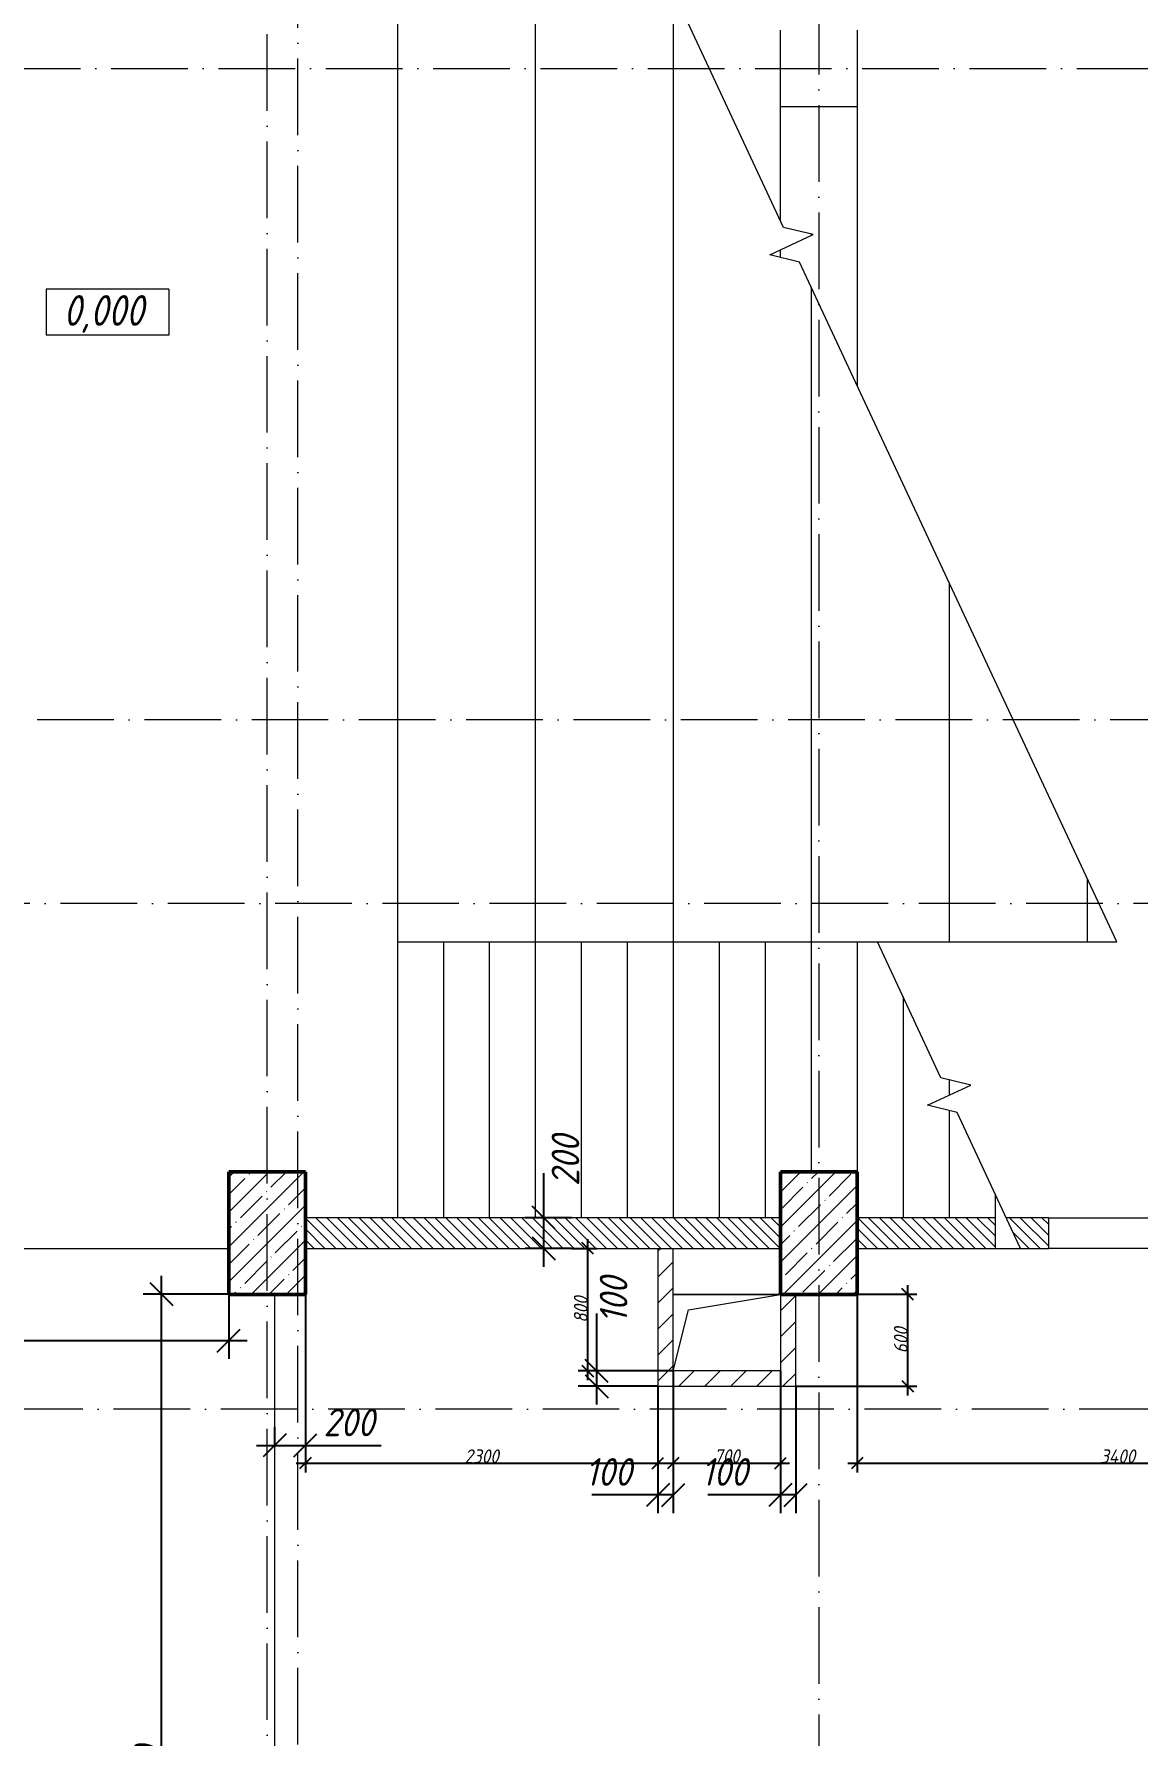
# Model space of a CAD drawing. Header units: millimetres. Extents: x -401725 to 250493, y 305116 to 802890.
# Drawn here: x -166871 to -159668, y 615866 to 626973 of the extents above; entities that cross this region are included whole.
import ezdxf

# ---------------------------------------------------------------- set-up
doc = ezdxf.new("R2010")
doc.units = ezdxf.units.MM
doc.linetypes.add('50_200_ШТРИХ_1Т_ш5_п1_п1_', pattern=[700, 500, -100, 0, -100])
for name, color, linetype, lineweight in [('A-____-____-DIMS', 7, 'Continuous', 9), ('A-FLOR-____-OTLN', 7, 'Continuous', 9), ('A-GENM-____-OTLN', 7, 'Continuous', 9), ('A-WALL-____-OTLN', 7, 'Continuous', 9), ('G-____-____-DIMS', 7, 'Continuous', 9), ('S-COLS-____-MCUT', 7, 'Continuous', 50), ('S-COLS-____-OTLN', 7, 'Continuous', 9), ('S-GRID-____-OTLN-1', 7, '50_200_ШТРИХ_1Т_ш5_п1_п1_', 9), ('S-STRS-____-MBND', 7, 'Continuous', 9), ('S-STRS-____-OTLN-1', 7, 'Continuous', 9)]:
    doc.layers.add(name, color=color, linetype=linetype, lineweight=lineweight)
for name, color, linetype, lineweight, true_color in [('A-WALL-____-MCUT-4', 7, 'Continuous', 13, 0x000000), ('A-WALL-____-PATT-3', 9, 'Continuous', 9, 0x808080), ('A-WALL-____-PATT-5', 7, 'Continuous', 9, 0x000000), ('A-WALL-FNSH-MCUT-2', 7, 'Continuous', 13, 0x000000), ('I-WALL-____-OTLN-1', 7, 'Continuous', 9, 0x000000)]:
    doc.layers.add(name, color=color, linetype=linetype, lineweight=lineweight, true_color=true_color)
doc.styles.add('ISOCPEUR_I_10', font='isocpeui.ttf', dxfattribs={"width": 0.9, "height": 180})
doc.styles.add('ISOCPEUR_I_14', font='isocpeui.ttf', dxfattribs={"width": 0.9, "height": 180})
doc.styles.add('ISOCPEUR_I_2', font='isocpeui.ttf', dxfattribs={"width": 0.85, "height": 2.3})
doc.styles.add('ISOCPEUR_I_7', font='isocpeui.ttf', dxfattribs={"width": 0.9, "height": 90})
doc.dimstyles.new('ISO-1_8_0_9К_СРЕДНИЙ_Кладочные_2', dxfattribs={"dimscale": 304.8, "dimtxt": 89.638306, "dimasz": 0.246063, "dimexe": 0.19685, "dimexo": 0, "dimgap": 0, "dimtad": 1, "dimdec": 3, "dimrnd": 0.001, "dimdsep": 46, "dimtxsty": 'ISOCPEUR_I_7', "dimblk1": 'OBLIQUE', "dimblk2": 'OBLIQUE', "dimsah": 1, "dimcen": 0.09, "dimdle": 0.19685, "dimazin": 0, "dimtfac": 1, "dimtdec": 4, "dimtix": 1, "dimtmove": 1, "dimatfit": 3, "dimfxl": 1, "dimtvp": 1, "dimtolj": 1, "dimtzin": 0, "dimarcsym": 2})
doc.dimstyles.new('ISO-1_8_0_9К_СРЕДНИЙ_Кладочные_3', dxfattribs={"dimscale": 304.8, "dimtxt": 179.276612, "dimasz": 0.492126, "dimexe": 0.393701, "dimexo": 0, "dimgap": 0, "dimtad": 1, "dimdec": 3, "dimrnd": 0.001, "dimdsep": 46, "dimtxsty": 'ISOCPEUR_I_10', "dimblk1": 'OBLIQUE', "dimblk2": 'OBLIQUE', "dimsah": 1, "dimcen": 0.09, "dimdle": 0.393701, "dimazin": 0, "dimtfac": 1, "dimtdec": 4, "dimtix": 1, "dimtmove": 0, "dimatfit": 3, "dimfxl": 1, "dimtvp": 1, "dimtolj": 1, "dimtzin": 0, "dimarcsym": 2})
doc.dimstyles.new('ISO-1_8_0_9К_СРЕДНИЙ_Кладочные_8', dxfattribs={"dimscale": 304.8, "dimtxt": 179.276612, "dimasz": 0.492126, "dimexe": 0.393701, "dimexo": 0, "dimgap": 0, "dimtad": 1, "dimdec": 3, "dimrnd": 0.001, "dimdsep": 46, "dimtxsty": 'ISOCPEUR_I_14', "dimblk1": 'OBLIQUE', "dimblk2": 'OBLIQUE', "dimsah": 1, "dimcen": 0.09, "dimdle": 0.393701, "dimazin": 0, "dimtfac": 1, "dimtdec": 4, "dimtix": 1, "dimtmove": 0, "dimatfit": 3, "dimfxl": 1, "dimtvp": 1, "dimtolj": 1, "dimtzin": 0, "dimarcsym": 2})
pattern_1 = [(45, (-175000.74, 544716.51), (-84.85281, 84.85281), [])]
pattern_2 = [(135, (-175000.736, 544716.51), (-35.35534, -35.35534), [])]

# ---------------------------------------------------------------- blocks, each defined once
blk = doc.blocks.new('BSC_Колонна _Прямоугольная - 500х800-V22-АР1_Кладочный план 1 этажа в осях 1-64_Ю-ЯЯ')
at = {"layer": 'S-COLS-____-OTLN'}
h = blk.add_hatch(dxfattribs=at)
h.set_pattern_fill('FP_17', color=256, style=0, pattern_type=2)
h.set_pattern_definition([(45, (-9650, -74431.04), (-114.04925, 114.04925), []), (45, (-9535.95, -74431.04), (-114.04925, 114.04925), [201.613, -40.323, 3.353, -36.97])])
h.paths.add_polyline_path([(-250, -400), (250, -400), (250, 400), (-250, 400)], flags=0)
at = {"layer": 'S-COLS-____-MCUT'}
for p, q in [((250, 400), (-250, 400)), ((-250, 400), (-250, -400)), ((250, -400), (250, 400)), ((-250, -400), (250, -400))]:
    blk.add_line(p, q, dxfattribs=at)
blk = doc.blocks.new('BSC_Колонна _Прямоугольная - 500х500-28077331-АР1_Кладочный план 1 этажа в осях 1-64_Ю-ЯЯ')
at = {"layer": 'S-COLS-____-OTLN'}
for p, q in [((-250, -250), (-250, 250)), ((250, 250), (250, -250))]:
    blk.add_line(p, q, dxfattribs=at)
blk = doc.blocks.new('BSC_Колонна _Прямоугольная - 500х800-V79-АР1_Кладочный план 1 этажа в осях 1-64_Ю-ЯЯ')
at = {"layer": 'S-COLS-____-OTLN'}
h = blk.add_hatch(dxfattribs=at)
h.set_pattern_fill('FP_80', color=256, style=0, pattern_type=2)
h.set_pattern_definition([(45, (-13250, -74431.04), (-114.04925, 114.04925), []), (45, (-13135.95, -74431.04), (-114.04925, 114.04925), [201.613, -40.323, 3.353, -36.97])])
h.paths.add_polyline_path([(-250, -400), (250, -400), (250, 400), (-250, 400)], flags=0)
at = {"layer": 'S-COLS-____-MCUT'}
for p, q in [((250, 400), (-250, 400)), ((-250, 400), (-250, -400)), ((250, -400), (250, 400)), ((-250, -400), (250, -400))]:
    blk.add_line(p, q, dxfattribs=at)
blk = doc.blocks.new('AR_Отверстие прямоугольное _в плите_ - AR_Отверстие прямоугольное _в плите_-30553029-АР1_Кладочный план 1 этажа в осях 1-64_Ю-ЯЯ')
at = {"layer": 'A-GENM-____-OTLN'}
for p, q in [((350, 250), (-350, 250)), ((-250, 150), (350, 250)), ((-350, -250), (-250, 150))]:
    blk.add_line(p, q, dxfattribs=at)
blk = doc.blocks.new('_Oblique')
at = {"color": 0, "linetype": 'ByBlock', "lineweight": -2}
blk.add_line((-0.5, -0.5), (0.5, 0.5), dxfattribs=at)
blk = doc.blocks.new('*D12212')
at = {"layer": 'A-____-____-DIMS', "color": 0, "lineweight": -2, "transparency": 16777216}
for p, q in [((-165101, 618748), (-165101, 617642)), ((-165301, 617753), (-165301, 617882)), ((-165421, 617762), (-165101, 617762)), ((-165101, 617762), (-164607, 617762))]:
    blk.add_line(p, q, dxfattribs=at)
at = {"layer": 'Defpoints', "color": 0, "transparency": 16777216}
for p in [(-165101, 618748), (-165101, 617762), (-165301, 617753)]:
    blk.add_point(p, dxfattribs=at)
at = {"layer": 'A-____-____-DIMS', "color": 0, "lineweight": -2, "transparency": 16777216, "xscale": 150, "yscale": 150, "zscale": 150, "rotation": 180}
blk.add_blockref('_Oblique', (-165301, 617762), dxfattribs=at)
at = {"layer": 'A-____-____-DIMS', "color": 0, "lineweight": -2, "transparency": 16777216, "xscale": 150, "yscale": 150, "zscale": 150}
blk.add_blockref('_Oblique', (-165101, 617762), dxfattribs=at)
at = {"layer": 'A-____-____-DIMS', "color": 0, "transparency": 16777216, "insert": (-164983, 618002), "char_height": 180, "width": 409.58, "attachment_point": 1, "line_spacing_factor": 1.149209, "style": 'ISOCPEUR_I_10'}
blk.add_mtext('\\A1;200', dxfattribs=at)
blk = doc.blocks.new('*D12213')
at = {"layer": 'A-____-____-DIMS', "color": 0, "lineweight": -2, "transparency": 16777216}
for p, q in [((-165101, 618748), (-165101, 617586)), ((-162801, 618148), (-162801, 617586)), ((-165161, 617646), (-162741, 617646))]:
    blk.add_line(p, q, dxfattribs=at)
at = {"layer": 'Defpoints', "color": 0, "transparency": 16777216}
for p in [(-165101, 618748), (-162801, 618148), (-162801, 617646)]:
    blk.add_point(p, dxfattribs=at)
at = {"layer": 'A-____-____-DIMS', "color": 0, "lineweight": -2, "transparency": 16777216, "xscale": 75, "yscale": 75, "zscale": 75, "rotation": 180}
blk.add_blockref('_Oblique', (-165101, 617646), dxfattribs=at)
at = {"layer": 'A-____-____-DIMS', "color": 0, "lineweight": -2, "transparency": 16777216, "xscale": 75, "yscale": 75, "zscale": 75}
blk.add_blockref('_Oblique', (-162801, 617646), dxfattribs=at)
at = {"layer": 'A-____-____-DIMS', "color": 0, "transparency": 16777216, "insert": (-163951, 617691), "char_height": 90, "width": 546.1, "attachment_point": 5, "style": 'ISOCPEUR_I_7'}
blk.add_mtext('\\A1;2300', dxfattribs=at)
blk = doc.blocks.new('*D12214')
at = {"layer": 'A-____-____-DIMS', "color": 0, "lineweight": -2, "transparency": 16777216}
for p, q in [((-162701, 618248), (-162701, 617319)), ((-162801, 618148), (-162801, 617319)), ((-162801, 617439), (-163231, 617439)), ((-162701, 617439), (-162921, 617439))]:
    blk.add_line(p, q, dxfattribs=at)
at = {"layer": 'Defpoints', "color": 0, "transparency": 16777216}
for p in [(-162701, 618248), (-162801, 618148), (-162701, 617439)]:
    blk.add_point(p, dxfattribs=at)
at = {"layer": 'A-____-____-DIMS', "color": 0, "lineweight": -2, "transparency": 16777216, "xscale": 150, "yscale": 150, "zscale": 150, "rotation": 180}
blk.add_blockref('_Oblique', (-162801, 617439), dxfattribs=at)
at = {"layer": 'A-____-____-DIMS', "color": 0, "lineweight": -2, "transparency": 16777216, "xscale": 150, "yscale": 150, "zscale": 150}
blk.add_blockref('_Oblique', (-162701, 617439), dxfattribs=at)
at = {"layer": 'A-____-____-DIMS', "color": 0, "transparency": 16777216, "insert": (-163275, 617679), "char_height": 180, "width": 368.21, "attachment_point": 1, "line_spacing_factor": 1.149209, "style": 'ISOCPEUR_I_10'}
blk.add_mtext('\\A1;100', dxfattribs=at)
blk = doc.blocks.new('*D12215')
at = {"layer": 'A-____-____-DIMS', "color": 0, "lineweight": -2, "transparency": 16777216}
for p, q in [((-162701, 618248), (-162701, 617586)), ((-162001, 618248), (-162001, 617586)), ((-162761, 617646), (-161941, 617646))]:
    blk.add_line(p, q, dxfattribs=at)
at = {"layer": 'Defpoints', "color": 0, "transparency": 16777216}
for p in [(-162701, 618248), (-162001, 618248), (-162001, 617646)]:
    blk.add_point(p, dxfattribs=at)
at = {"layer": 'A-____-____-DIMS', "color": 0, "lineweight": -2, "transparency": 16777216, "xscale": 75, "yscale": 75, "zscale": 75, "rotation": 180}
blk.add_blockref('_Oblique', (-162701, 617646), dxfattribs=at)
at = {"layer": 'A-____-____-DIMS', "color": 0, "lineweight": -2, "transparency": 16777216, "xscale": 75, "yscale": 75, "zscale": 75}
blk.add_blockref('_Oblique', (-162001, 617646), dxfattribs=at)
at = {"layer": 'A-____-____-DIMS', "color": 0, "transparency": 16777216, "insert": (-162351, 617692), "char_height": 90, "width": 409.58, "attachment_point": 5, "style": 'ISOCPEUR_I_7'}
blk.add_mtext('\\A1;700', dxfattribs=at)
blk = doc.blocks.new('*D12216')
at = {"layer": 'A-____-____-DIMS', "color": 0, "lineweight": -2, "transparency": 16777216}
for p, q in [((-162001, 618248), (-162001, 617319)), ((-161901, 618148), (-161901, 617319)), ((-162001, 617439), (-162474, 617439)), ((-161901, 617439), (-162121, 617439))]:
    blk.add_line(p, q, dxfattribs=at)
at = {"layer": 'Defpoints', "color": 0, "transparency": 16777216}
for p in [(-162001, 618248), (-161901, 618148), (-161901, 617439)]:
    blk.add_point(p, dxfattribs=at)
at = {"layer": 'A-____-____-DIMS', "color": 0, "lineweight": -2, "transparency": 16777216, "xscale": 150, "yscale": 150, "zscale": 150, "rotation": 180}
blk.add_blockref('_Oblique', (-162001, 617439), dxfattribs=at)
at = {"layer": 'A-____-____-DIMS', "color": 0, "lineweight": -2, "transparency": 16777216, "xscale": 150, "yscale": 150, "zscale": 150}
blk.add_blockref('_Oblique', (-161901, 617439), dxfattribs=at)
at = {"layer": 'A-____-____-DIMS', "color": 0, "transparency": 16777216, "insert": (-162518, 617679), "char_height": 180, "width": 368.21, "attachment_point": 1, "line_spacing_factor": 1.149209, "style": 'ISOCPEUR_I_10'}
blk.add_mtext('\\A1;100', dxfattribs=at)
blk = doc.blocks.new('*D12217')
at = {"layer": 'A-____-____-DIMS', "color": 0, "lineweight": -2, "transparency": 16777216}
for p, q in [((-163200, 618248), (-163200, 618622)), ((-162701, 618248), (-163320, 618248)), ((-163200, 618028), (-163200, 618248)), ((-162801, 618148), (-163320, 618148))]:
    blk.add_line(p, q, dxfattribs=at)
at = {"layer": 'Defpoints', "color": 0, "transparency": 16777216}
for p in [(-163200, 618248), (-162701, 618248), (-162801, 618148)]:
    blk.add_point(p, dxfattribs=at)
at = {"layer": 'A-____-____-DIMS', "color": 0, "lineweight": -2, "transparency": 16777216, "xscale": 150, "yscale": 150, "zscale": 150}
for p, rotation in [((-163200, 618248), 90), ((-163200, 618148), 270)]:
    blk.add_blockref('_Oblique', p, dxfattribs=dict(at, rotation=rotation))
at = {"layer": 'A-____-____-DIMS', "color": 0, "transparency": 16777216, "insert": (-163180, 618558), "char_height": 180, "width": 368.21, "attachment_point": 1, "rotation": 90, "line_spacing_factor": 1.149209, "style": 'ISOCPEUR_I_10'}
blk.add_mtext('\\A1;100', dxfattribs=at)
blk = doc.blocks.new('*D12218')
at = {"layer": 'A-____-____-DIMS', "color": 0, "lineweight": -2, "transparency": 16777216}
for p, q in [((-163259, 618188), (-163259, 619108)), ((-163365, 619048), (-163199, 619048)), ((-162701, 618248), (-163319, 618248))]:
    blk.add_line(p, q, dxfattribs=at)
at = {"layer": 'Defpoints', "color": 0, "transparency": 16777216}
for p in [(-163365, 619048), (-163259, 619048), (-162701, 618248)]:
    blk.add_point(p, dxfattribs=at)
at = {"layer": 'A-____-____-DIMS', "color": 0, "lineweight": -2, "transparency": 16777216, "xscale": 75, "yscale": 75, "zscale": 75}
for p, rotation in [((-163259, 619048), 90), ((-163259, 618248), 270)]:
    blk.add_blockref('_Oblique', p, dxfattribs=dict(at, rotation=rotation))
at = {"layer": 'A-____-____-DIMS', "color": 0, "transparency": 16777216, "insert": (-163304, 618648), "char_height": 90, "width": 409.58, "attachment_point": 5, "rotation": 90, "style": 'ISOCPEUR_I_7'}
blk.add_mtext('\\A1;800', dxfattribs=at)
blk = doc.blocks.new('*D12219')
at = {"layer": 'A-____-____-DIMS', "color": 0, "lineweight": -2, "transparency": 16777216}
for p, q in [((-163546, 619248), (-163546, 619539)), ((-163365, 619248), (-163666, 619248)), ((-163546, 618928), (-163546, 619248)), ((-163365, 619048), (-163666, 619048))]:
    blk.add_line(p, q, dxfattribs=at)
at = {"layer": 'Defpoints', "color": 0, "transparency": 16777216}
for p in [(-163546, 619248), (-163365, 619248), (-163365, 619048)]:
    blk.add_point(p, dxfattribs=at)
at = {"layer": 'A-____-____-DIMS', "color": 0, "lineweight": -2, "transparency": 16777216, "xscale": 150, "yscale": 150, "zscale": 150}
for p, rotation in [((-163546, 619248), 90), ((-163546, 619048), 270)]:
    blk.add_blockref('_Oblique', p, dxfattribs=dict(at, rotation=rotation))
at = {"layer": 'A-____-____-DIMS', "color": 0, "transparency": 16777216, "insert": (-163494, 619454), "char_height": 180, "width": 409.58, "attachment_point": 1, "rotation": 90, "line_spacing_factor": 1.149209, "style": 'ISOCPEUR_I_10'}
blk.add_mtext('\\A1;200', dxfattribs=at)
blk = doc.blocks.new('*D12220')
at = {"layer": 'A-____-____-DIMS', "color": 0, "lineweight": -2, "transparency": 16777216}
for p, q in [((-161501, 618748), (-161501, 617586)), ((-158101, 618148), (-158101, 617586)), ((-161561, 617646), (-158041, 617646))]:
    blk.add_line(p, q, dxfattribs=at)
at = {"layer": 'Defpoints', "color": 0, "transparency": 16777216}
for p in [(-161501, 618748), (-158101, 618148), (-158101, 617646)]:
    blk.add_point(p, dxfattribs=at)
at = {"layer": 'A-____-____-DIMS', "color": 0, "lineweight": -2, "transparency": 16777216, "xscale": 75, "yscale": 75, "zscale": 75, "rotation": 180}
blk.add_blockref('_Oblique', (-161501, 617646), dxfattribs=at)
at = {"layer": 'A-____-____-DIMS', "color": 0, "lineweight": -2, "transparency": 16777216, "xscale": 75, "yscale": 75, "zscale": 75}
blk.add_blockref('_Oblique', (-158101, 617646), dxfattribs=at)
at = {"layer": 'A-____-____-DIMS', "color": 0, "transparency": 16777216, "insert": (-159801, 617691), "char_height": 90, "width": 562.65, "attachment_point": 5, "style": 'ISOCPEUR_I_7'}
blk.add_mtext('\\A1;3400', dxfattribs=at)
blk = doc.blocks.new('*D12228')
at = {"layer": 'A-____-____-DIMS', "color": 0, "lineweight": -2, "transparency": 16777216}
for p, q in [((-161171, 618088), (-161171, 618808)), ((-161501, 618748), (-161111, 618748)), ((-161901, 618148), (-161111, 618148))]:
    blk.add_line(p, q, dxfattribs=at)
at = {"layer": 'Defpoints', "color": 0, "transparency": 16777216}
for p in [(-161501, 618748), (-161171, 618748), (-161901, 618148)]:
    blk.add_point(p, dxfattribs=at)
at = {"layer": 'A-____-____-DIMS', "color": 0, "lineweight": -2, "transparency": 16777216, "xscale": 75, "yscale": 75, "zscale": 75}
for p, rotation in [((-161171, 618748), 90), ((-161171, 618148), 270)]:
    blk.add_blockref('_Oblique', p, dxfattribs=dict(at, rotation=rotation))
at = {"layer": 'A-____-____-DIMS', "color": 0, "transparency": 16777216, "insert": (-161216, 618448), "char_height": 90, "width": 409.58, "attachment_point": 5, "rotation": 90, "style": 'ISOCPEUR_I_7'}
blk.add_mtext('\\A1;600', dxfattribs=at)
blk = doc.blocks.new('Высотные отметки - 9_5х3_5_h_-17668430-АР1_Кладочный план 1 этажа в осях 1-64_Ю-ЯЯ')
at = {"layer": 'G-____-____-DIMS'}
for p, q in [((-4, 3), (-4, 0)), ((4, 3), (-4, 3)), ((4, 3), (4, 0)), ((4, 0), (-4, 0))]:
    blk.add_line(p, q, dxfattribs=at)
blk = doc.blocks.new('*D13280')
at = {"layer": 'A-____-____-DIMS', "color": 0, "lineweight": -2, "transparency": 16777216}
for p, q in [((-165601, 618748), (-165601, 618326)), ((-169451, 618553), (-169451, 618326)), ((-169571, 618446), (-165481, 618446))]:
    blk.add_line(p, q, dxfattribs=at)
at = {"layer": 'Defpoints', "color": 0, "transparency": 16777216}
for p in [(-165601, 618748), (-169451, 618553), (-165601, 618446)]:
    blk.add_point(p, dxfattribs=at)
at = {"layer": 'A-____-____-DIMS', "color": 0, "lineweight": -2, "transparency": 16777216, "xscale": 150, "yscale": 150, "zscale": 150, "rotation": 180}
blk.add_blockref('_Oblique', (-169451, 618446), dxfattribs=at)
at = {"layer": 'A-____-____-DIMS', "color": 0, "lineweight": -2, "transparency": 16777216, "xscale": 150, "yscale": 150, "zscale": 150}
blk.add_blockref('_Oblique', (-165601, 618446), dxfattribs=at)
at = {"layer": 'A-____-____-DIMS', "color": 0, "transparency": 16777216, "insert": (-167526, 618536), "char_height": 180, "width": 546.1, "attachment_point": 5, "style": 'ISOCPEUR_I_14'}
blk.add_mtext('\\A1;3850', dxfattribs=at)
blk = doc.blocks.new('*D13284')
at = {"layer": 'A-____-____-DIMS', "color": 0, "lineweight": -2, "transparency": 16777216}
for p, q in [((-166039, 612278), (-166039, 618868)), ((-165601, 618748), (-166159, 618748)), ((-165601, 612398), (-166159, 612398))]:
    blk.add_line(p, q, dxfattribs=at)
at = {"layer": 'Defpoints', "color": 0, "transparency": 16777216}
for p in [(-166039, 618748), (-165601, 618748), (-165601, 612398)]:
    blk.add_point(p, dxfattribs=at)
at = {"layer": 'A-____-____-DIMS', "color": 0, "lineweight": -2, "transparency": 16777216, "xscale": 150, "yscale": 150, "zscale": 150}
for p, rotation in [((-166039, 618748), 90), ((-166039, 612398), 270)]:
    blk.add_blockref('_Oblique', p, dxfattribs=dict(at, rotation=rotation))
at = {"layer": 'A-____-____-DIMS', "color": 0, "transparency": 16777216, "insert": (-166129, 615573), "char_height": 180, "width": 546.1, "attachment_point": 5, "rotation": 90, "style": 'ISOCPEUR_I_14'}
blk.add_mtext('\\A1;6350', dxfattribs=at)

msp = doc.modelspace()

# ---------------------------------------------------------------- hatches: boundary and pattern name
at = {"layer": 'A-WALL-____-PATT-3'}
h = msp.add_hatch(dxfattribs=at)
h.set_pattern_fill('FP_6', color=256, style=0, pattern_type=2)
h.set_pattern_definition(pattern_2)
h.paths.add_polyline_path([(-165100.7357, 619047.5526), (-162000.7357, 619047.5526), (-162000.7357, 619247.5526), (-165100.7357, 619247.5526)], flags=0)
h = msp.add_hatch(dxfattribs=at)
h.set_pattern_fill('FP_6', color=256, style=0, pattern_type=2)
h.set_pattern_definition(pattern_2)
h.paths.add_polyline_path([(-160600.7357, 619047.5526), (-160600.7357, 619247.5526), (-161500.7357, 619247.5526), (-161500.7357, 619047.5526), (-160875.5646, 619047.5526)], flags=0)
h.paths.add_polyline_path([(-160434.4281, 619047.5526), (-160250.7357, 619047.5526), (-160250.7357, 619247.5526), (-160527.6896, 619247.5526)], flags=0)
at = {"layer": 'A-WALL-____-PATT-5'}
h = msp.add_hatch(dxfattribs=at)
h.set_pattern_fill('FP_4', color=256, style=0, pattern_type=2)
h.set_pattern_definition(pattern_1)
h.paths.add_polyline_path([(-162700.7357, 618147.5526), (-162700.7357, 619047.5526), (-162800.7357, 619047.5526), (-162800.7357, 618147.5526)], flags=0)
h = msp.add_hatch(dxfattribs=at)
h.set_pattern_fill('FP_4', color=256, style=0, pattern_type=2)
h.set_pattern_definition(pattern_1)
h.paths.add_polyline_path([(-162000.7357, 618247.5526), (-161900.7357, 618247.5526), (-161900.7357, 618747.5526), (-162000.7357, 618747.5526)], flags=0)
h = msp.add_hatch(dxfattribs=at)
h.set_pattern_fill('FP_4', color=256, style=0, pattern_type=2)
h.set_pattern_definition(pattern_1)
h.paths.add_polyline_path([(-161900.7357, 618147.5526), (-161900.7357, 618247.5526), (-162700.7357, 618247.5526), (-162700.7357, 618147.5526), (-162643.0288, 618147.5526)], flags=0)

# ---------------------------------------------------------------- linework, layer by layer
at = {"layer": 'A-FLOR-____-OTLN'}
for p, q in [((-169450.7357, 619047.5526), (-165600.7357, 619047.5526)), ((-165300.7357, 612397.5526), (-165300.7357, 618747.5526)), ((-162700.7357, 618747.5526), (-162000.7357, 618747.5526))]:
    msp.add_line(p, q, dxfattribs=at)
at = {"layer": 'A-WALL-____-MCUT-4'}
for p, q in [((-162000.7357, 619247.5526), (-165100.7357, 619247.5526)), ((-160600.7357, 619247.5526), (-161500.7357, 619247.5526)), ((-160250.7357, 619247.5526), (-160527.6896, 619247.5526)), ((-160250.7357, 619047.5526), (-160250.7357, 619247.5526)), ((-165100.7357, 619047.5526), (-162000.7357, 619047.5526)), ((-161500.7357, 619047.5526), (-160600.7357, 619047.5526)), ((-160434.4281, 619047.5526), (-160250.7357, 619047.5526))]:
    msp.add_line(p, q, dxfattribs=at)
at = {"layer": 'A-WALL-____-OTLN'}
for p, q in [((-162000.7357, 625751.454), (-162000.7357, 626497.5526)), ((-161500.7357, 626497.5526), (-162000.7357, 626497.5526)), ((-161500.7357, 626497.5526), (-161500.7357, 624679.2005)), ((-162000.7357, 625514.5439), (-162000.7357, 625564.0878))]:
    msp.add_line(p, q, dxfattribs=at)
at = {"layer": 'A-WALL-FNSH-MCUT-2'}
for p, q in [((-162800.7357, 619047.5526), (-162800.7357, 618147.5526)), ((-162700.7357, 618247.5526), (-162700.7357, 619047.5526)), ((-162000.7357, 618747.5526), (-162000.7357, 618247.5526)), ((-161900.7357, 618147.5526), (-161900.7357, 618747.5526)), ((-162000.7357, 618247.5526), (-162700.7357, 618247.5526)), ((-162800.7357, 618147.5526), (-161900.7357, 618147.5526))]:
    msp.add_line(p, q, dxfattribs=at)
at = {"layer": 'I-WALL-____-OTLN-1'}
for p, q in [((-160250.7357, 619247.5526), (-159529.5159, 619247.5526)), ((-159529.5159, 619047.5526), (-160250.7357, 619047.5526))]:
    msp.add_line(p, q, dxfattribs=at)
at = {"layer": 'S-GRID-____-OTLN-1'}
for p, q in [((-165350.7357, 597767.5591), (-165350.7357, 635609.362)), ((-161750.7357, 635609.362), (-161750.7357, 597608.0984)), ((-165150.7357, 597608.0984), (-165150.7357, 635349.8075)), ((-179669.5059, 626747.5526), (-70926.3291, 626747.5526)), ((-127846.1379, 622497.5526), (-179669.5059, 622497.5526)), ((-142395.7357, 621297.5526), (-179669.5059, 621297.5526)), ((-150450.7357, 617997.5526), (-179669.5059, 617997.5526))]:
    msp.add_line(p, q, dxfattribs=at)
at = {"layer": 'S-STRS-____-MBND'}
for p, q in [((-161981.7976, 625710.841), (-164050.6702, 630147.5526)), ((-162070.5809, 625531.5185), (-161787.3597, 625663.5867)), ((-161787.3597, 625663.5867), (-161981.7976, 625710.841)), ((-161876.143, 625484.2641), (-162070.5809, 625531.5185)), ((-159807.2705, 621047.5526), (-161876.143, 625484.2641)), ((-160953.563, 620160.841), (-161367.0434, 621047.5526)), ((-161042.3463, 619981.5185), (-160759.1251, 620113.5867)), ((-160759.1251, 620113.5867), (-160953.563, 620160.841)), ((-160847.9084, 619934.2641), (-161042.3463, 619981.5185)), ((-160434.4281, 619047.5526), (-160847.9084, 619934.2641))]:
    msp.add_line(p, q, dxfattribs=at)
at = {"layer": 'S-STRS-____-OTLN-1'}
for p, q in [((-164500.7357, 630147.5526), (-164500.7357, 621047.5526)), ((-164500.7357, 630147.5526), (-164500.7357, 621047.5526)), ((-163600.7357, 629182.665), (-163600.7357, 621047.5526)), ((-163600.7357, 629182.665), (-163600.7357, 621047.5526)), ((-162700.7357, 627252.6088), (-162700.7357, 621047.5526)), ((-162700.7357, 627252.6088), (-162700.7357, 621047.5526)), ((-161800.7357, 625666.8375), (-161800.7357, 625657.3494)), ((-161800.7357, 625666.8375), (-161800.7357, 625657.3494)), ((-161800.7357, 625322.5526), (-161800.7357, 621047.5526)), ((-161800.7357, 625322.5526), (-161800.7357, 621047.5526)), ((-160900.7357, 623392.4963), (-160900.7357, 621047.5526)), ((-160900.7357, 623392.4963), (-160900.7357, 621047.5526)), ((-160000.7357, 621462.4401), (-160000.7357, 621047.5526)), ((-160000.7357, 621462.4401), (-160000.7357, 621047.5526)), ((-164500.7357, 621047.5526), (-163600.7357, 621047.5526)), ((-164500.7357, 621047.5526), (-164500.7357, 619247.5526)), ((-164500.7357, 621047.5526), (-164500.7357, 619247.5526)), ((-164200.7357, 621047.5526), (-164200.7357, 619247.5526)), ((-164200.7357, 621047.5526), (-164200.7357, 619247.5526)), ((-163900.7357, 621047.5526), (-163600.7357, 621047.5526)), ((-163900.7357, 621047.5526), (-163900.7357, 619247.5526)), ((-163900.7357, 621047.5526), (-163900.7357, 619247.5526)), ((-163600.7357, 621047.5526), (-162700.7357, 621047.5526)), ((-163600.7357, 621047.5526), (-163600.7357, 619247.5526)), ((-163600.7357, 621047.5526), (-163600.7357, 619247.5526)), ((-163300.7357, 621047.5526), (-163300.7357, 619247.5526)), ((-163300.7357, 621047.5526), (-163300.7357, 619247.5526)), ((-163000.7357, 621047.5526), (-162700.7357, 621047.5526)), ((-163000.7357, 621047.5526), (-163000.7357, 619247.5526)), ((-163000.7357, 621047.5526), (-163000.7357, 619247.5526)), ((-162700.7357, 621047.5526), (-161800.7357, 621047.5526)), ((-162700.7357, 621047.5526), (-162700.7357, 619247.5526)), ((-162700.7357, 621047.5526), (-162700.7357, 619247.5526)), ((-162400.7357, 621047.5526), (-162400.7357, 619247.5526)), ((-162400.7357, 621047.5526), (-162400.7357, 619247.5526)), ((-162100.7357, 621047.5526), (-161800.7357, 621047.5526)), ((-162100.7357, 621047.5526), (-162100.7357, 619247.5526)), ((-162100.7357, 621047.5526), (-162100.7357, 619247.5526)), ((-161800.7357, 621047.5526), (-160900.7357, 621047.5526)), ((-161800.7357, 621047.5526), (-161800.7357, 619547.5526)), ((-161800.7357, 621047.5526), (-161800.7357, 619547.5526)), ((-161500.7357, 621047.5526), (-161500.7357, 619547.5526)), ((-161500.7357, 621047.5526), (-161500.7357, 619547.5526)), ((-160900.7357, 621047.5526), (-160000.7357, 621047.5526)), ((-160000.7357, 621047.5526), (-159807.2705, 621047.5526)), ((-161200.7357, 620690.9047), (-161200.7357, 619247.5526)), ((-161200.7357, 620690.9047), (-161200.7357, 619247.5526)), ((-160900.7357, 620148.0024), (-160900.7357, 620047.5526)), ((-160900.7357, 620148.0024), (-160900.7357, 620047.5526)), ((-160900.7357, 619947.1028), (-160900.7357, 619247.5526)), ((-160900.7357, 619947.1028), (-160900.7357, 619247.5526)), ((-160600.7357, 619404.2005), (-160600.7357, 619047.5526)), ((-160600.7357, 619404.2005), (-160600.7357, 619047.5526)), ((-160600.7357, 619047.5526), (-160434.4281, 619047.5526))]:
    msp.add_line(p, q, dxfattribs=at)

# ---------------------------------------------------------------- block references
at = {"layer": 'A-GENM-____-OTLN'}
msp.add_blockref('AR_Отверстие прямоугольное _в плите_ - AR_Отверстие прямоугольное _в плите_-30553029-АР1_Кладочный план 1 этажа в осях 1-64_Ю-ЯЯ', (-162350.7357, 618497.5526), dxfattribs=at)
at = {"layer": 'G-____-____-DIMS', "xscale": 99.99999999999993, "yscale": 99.99999999999993, "zscale": 99.99999999999993}
msp.add_blockref('Высотные отметки - 9_5х3_5_h_-17668430-АР1_Кладочный план 1 этажа в осях 1-64_Ю-ЯЯ', (-166392.1651, 625007.5582), dxfattribs=at)
at = {"layer": 'S-COLS-____-OTLN'}
for name, p in [('BSC_Колонна _Прямоугольная - 500х500-28077331-АР1_Кладочный план 1 этажа в осях 1-64_Ю-ЯЯ', (-161750.7357, 626747.5526)), ('BSC_Колонна _Прямоугольная - 500х800-V22-АР1_Кладочный план 1 этажа в осях 1-64_Ю-ЯЯ', (-165350.7357, 619147.5526)), ('BSC_Колонна _Прямоугольная - 500х800-V79-АР1_Кладочный план 1 этажа в осях 1-64_Ю-ЯЯ', (-161750.7357, 619147.5526))]:
    msp.add_blockref(name, p, dxfattribs=at)

# ---------------------------------------------------------------- texts
at = {"layer": 'G-____-____-DIMS', "insert": (-166678.9982, 625268.8493), "char_height": 200, "width": 688.399425, "attachment_point": 1, "line_spacing_factor": 1.149209, "style": 'ISOCPEUR_I_2'}
msp.add_mtext('0,000', dxfattribs=at)

# ---------------------------------------------------------------- dimensions: what is measured, and where the dimension line sits
at = {"layer": 'A-____-____-DIMS'}
for base, p1, p2, override, picture, middle in [((-163545.9202, 619247.5526), (-163364.7606, 619047.5526), (-163364.7606, 619247.5526), {"dimpost": '<>', "dimfxl": 200}, '*D12219', (-163373.8566, 619538.8938)), ((-163199.8332, 618247.5526), (-162800.7357, 618147.5526), (-162700.7357, 618247.5526), {"dimpost": '<>', "dimfxl": 141.421356}, '*D12217', (-163059.5559, 618622.4775))]:
    dim = msp.add_linear_dim(base=base, p1=p1, p2=p2, angle=90, dimstyle='ISO-1_8_0_9К_СРЕДНИЙ_Кладочные_3', override=override, dxfattribs=at)
    dim.commit()
    dim.dimension.update_dxf_attribs({"geometry": picture, "text_midpoint": middle, "dimtype": 160, "text_rotation": 90})
for base, p1, p2, dimstyle, override, picture, middle in [((-163258.6946, 619047.5526), (-162700.7357, 618247.5526), (-163364.7606, 619047.5526), 'ISO-1_8_0_9К_СРЕДНИЙ_Кладочные_2', {"dimpost": '<>', "dimfxl": 1039.677365}, '*D12218', (-163303.6946, 618647.5526)), ((-166038.6919, 618747.5526), (-165600.7357, 612397.5526), (-165600.7357, 618747.5526), 'ISO-1_8_0_9К_СРЕДНИЙ_Кладочные_8', {"dimpost": '<>', "dimfxl": 6350}, '*D13284', (-166128.6919, 615572.5526)), ((-161170.5017, 618747.5526), (-161900.7357, 618147.5526), (-161500.7357, 618747.5526), 'ISO-1_8_0_9К_СРЕДНИЙ_Кладочные_2', {"dimpost": '<>', "dimfxl": 721.110255}, '*D12228', (-161215.5017, 618447.5526))]:
    dim = msp.add_linear_dim(base=base, p1=p1, p2=p2, angle=90, dimstyle=dimstyle, override=override, dxfattribs=at)
    dim.commit()
    dim.dimension.update_dxf_attribs({"geometry": picture, "text_midpoint": middle})
for base, p1, p2, dimstyle, override, picture, middle in [((-165600.7357, 618446.4368), (-169450.7357, 618552.5028), (-165600.7357, 618747.5526), 'ISO-1_8_0_9К_СРЕДНИЙ_Кладочные_8', {"dimpost": '<>', "dimfxl": 3854.937668}, '*D13280', (-167525.7357, 618536.4368)), ((-162800.7357, 617646.4368), (-165100.7357, 618747.5526), (-162800.7357, 618147.5526), 'ISO-1_8_0_9К_СРЕДНИЙ_Кладочные_2', {"dimpost": '<>', "dimfxl": 2376.972865}, '*D12213', (-163950.7357, 617691.4368)), ((-158100.7357, 617646.4368), (-161500.7357, 618747.5526), (-158100.7357, 618147.5526), 'ISO-1_8_0_9К_СРЕДНИЙ_Кладочные_2', {"dimpost": '<>', "dimfxl": 3452.5353}, '*D12220', (-159800.7357, 617691.4368)), ((-162000.7357, 617646.4368), (-162700.7357, 618247.5526), (-162000.7357, 618247.5526), 'ISO-1_8_0_9К_СРЕДНИЙ_Кладочные_2', {"dimpost": '<>', "dimfxl": 700}, '*D12215', (-162350.7357, 617692.0163))]:
    dim = msp.add_linear_dim(base=base, p1=p1, p2=p2, dimstyle=dimstyle, override=override, dxfattribs=at)
    dim.commit()
    dim.dimension.update_dxf_attribs({"geometry": picture, "text_midpoint": middle})
for base, p1, p2, override, picture, middle in [((-165100.7357, 617761.5988), (-165300.7357, 617752.5028), (-165100.7357, 618747.5526), {"dimpost": '<>', "dimfxl": 1014.950302}, '*D12212', (-164778.6721, 617761.5988)), ((-162700.7357, 617439.2723), (-162800.7357, 618147.5526), (-162700.7357, 618247.5526), {"dimpost": '<>', "dimfxl": 141.421356}, '*D12214', (-163091.013, 617439.2723)), ((-161900.7357, 617439.2723), (-162000.7357, 618247.5526), (-161900.7357, 618147.5526), {"dimpost": '<>', "dimfxl": 141.421356}, '*D12216', (-162334.1488, 617439.2723))]:
    dim = msp.add_linear_dim(base=base, p1=p1, p2=p2, dimstyle='ISO-1_8_0_9К_СРЕДНИЙ_Кладочные_3', override=override, dxfattribs=at)
    dim.commit()
    dim.dimension.update_dxf_attribs({"geometry": picture, "text_midpoint": middle, "dimtype": 160})

doc.saveas('drawing.dxf')
